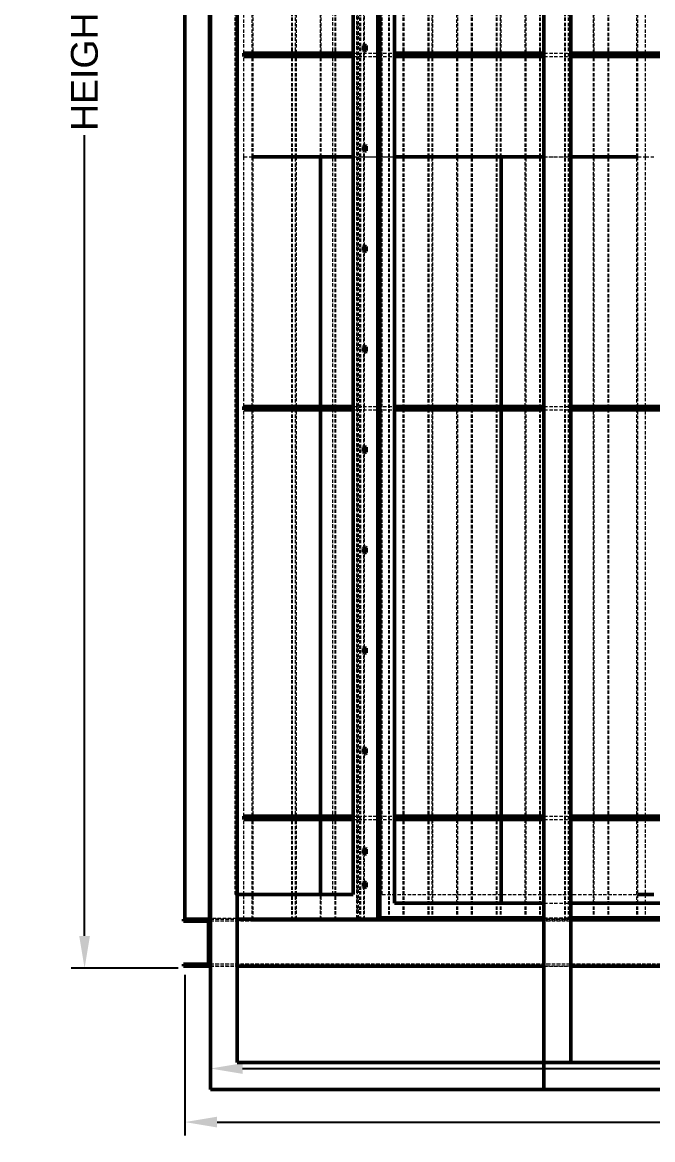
# Model space of a CAD drawing. Header units: millimetres. Extents: x 909 to 14018, y 345 to 10005.
# Drawn here: x 909 to 1851, y 6633 to 8302 of the extents above; entities that cross this region are included whole.
import ezdxf

# ---------------------------------------------------------------- set-up
doc = ezdxf.new("R2010")
doc.units = ezdxf.units.MM
doc.linetypes.add('Hidden', pattern=[15, 5, -3, 5, -2])
for name, color, linetype, lineweight in [('Default', 7, 'Continuous', 50), ('Edges', 7, 'Hidden', 15), ('HiddenEdges', 2, 'Hidden', 15), ('HiddenSilhouettes', 2, 'Hidden', 15), ('HiddenWires', 7, 'Hidden', 15), ('Silhouettes', 7, 'Continuous', 50), ('Wires', 7, 'Hidden', 15)]:
    doc.layers.add(name, color=color, linetype=linetype, lineweight=lineweight)
doc.layers.add('Dimension', color=7, linetype='Continuous', lineweight=50, true_color=0x6495ed)
doc.styles.add('Default', font='arial.ttf')
doc.dimstyles.get("Standard").update_dxf_attribs({"dimtxt": 0.18, "dimasz": 0.18, "dimexe": 0.18, "dimexo": 0.0625, "dimgap": 0.09, "dimtad": 0, "dimtih": 1, "dimtoh": 1, "dimdec": 4, "dimzin": 0, "dimdsep": 46, "dimtxsty": 'Standard', "dimcen": 0.09, "dimadec": 0, "dimazin": 0, "dimtfac": 1, "dimtdec": 4, "dimtofl": 0, "dimtmove": 0, "dimatfit": 3, "dimfxl": 1, "dimtolj": 1, "dimtzin": 0, "dimarcsym": 0})

# ---------------------------------------------------------------- blocks, each defined once
blk = doc.blocks.new('Left')
at = {"layer": 'Edges'}
for points in [[(-1187.5, -83.1, 0), (-1187.5, 523.9, 0)], [(-1121.5, -83.1, 0), (-1121.5, 523.9, 0)], [(-1085.5, -83.1, 0), (-1085.5, 523.9, 0)], [(-917.5, -83.1, 0), (-917.5, 523.9, 0)], [(-881.5, -83.1, 0), (-881.5, 523.9, 0)], [(-815.5, -83.1, 0), (-815.5, 523.9, 0)], [(-779.5, -83.1, 0), (-779.5, 523.9, 0)], [(-677.5, -83.1, 0), (-677.5, 523.9, 0)], [(-611.5, -83.1, 0), (-611.5, 523.9, 0)], [(-1019.5, -80, 0), (-1019.5, -71.2, 0)], [(-1187.5, -238.1, 0), (-1187.5, -88.1, 0)], [(-1121.5, -238.1, 0), (-1121.5, -88.1, 0)], [(-1085.5, -238.1, 0), (-1085.5, -88.1, 0)], [(-917.5, -238.1, 0), (-917.5, -88.1, 0)], [(-881.5, -238.1, 0), (-881.5, -88.1, 0)], [(-815.5, -238.1, 0), (-815.5, -88.1, 0)], [(-779.5, -238.1, 0), (-779.5, -88.1, 0)], [(-677.5, -238.1, 0), (-677.5, -88.1, 0)], [(-611.5, -238.1, 0), (-611.5, -88.1, 0)], [(-1019.5, -230, 0), (-1019.5, -221.2, 0)], [(-1187.5, -611.1, 0), (-1187.5, -238.1, 0)], [(-1121.5, -611.1, 0), (-1121.5, -238.1, 0)], [(-917.5, -611.1, 0), (-917.5, -238.1, 0)], [(-881.5, -611.1, 0), (-881.5, -238.1, 0)], [(-779.5, -611.1, 0), (-779.5, -238.1, 0)], [(-677.5, -611.1, 0), (-677.5, -238.1, 0)], [(-611.5, -611.1, 0), (-611.5, -238.1, 0)], [(-1019.5, -380, 0), (-1019.5, -371.2, 0)], [(-1019.5, -530, 0), (-1019.5, -521.2, 0)], [(-1187.5, -1223.1, 0), (-1187.5, -616.1, 0)], [(-1121.5, -1223.1, 0), (-1121.5, -616.1, 0)], [(-917.5, -1223.1, 0), (-917.5, -616.1, 0)], [(-881.5, -1223.1, 0), (-881.5, -616.1, 0)], [(-779.5, -1223.1, 0), (-779.5, -616.1, 0)], [(-677.5, -1223.1, 0), (-677.5, -616.1, 0)], [(-611.5, -1223.1, 0), (-611.5, -616.1, 0)], [(-1019.5, -680, 0), (-1019.5, -671.2, 0)], [(-1019.5, -830, 0), (-1019.5, -821.2, 0)], [(-1019.5, -980, 0), (-1019.5, -971.2, 0)], [(-1019.5, -1130, 0), (-1019.5, -1121.2, 0)], [(-1187.5, -1340.1, 0), (-1187.5, -1228.1, 0)], [(-1121.5, -1340.1, 0), (-1121.5, -1228.1, 0)], [(-917.5, -1353.1, 0), (-917.5, -1228.1, 0)], [(-881.5, -1353.1, 0), (-881.5, -1228.1, 0)], [(-779.5, -1353.1, 0), (-779.5, -1228.1, 0)], [(-677.5, -1353.1, 0), (-677.5, -1228.1, 0)], [(-611.5, -1353.1, 0), (-611.5, -1228.1, 0)], [(-1019.5, -1280, 0), (-1019.5, -1271.2, 0)], [(-1019.5, -1330, 0), (-1019.5, -1321.2, 0)], [(-1187.5, -1378.1, 0), (-1187.5, -1376.9, 0)], [(-1121.5, -1378.1, 0), (-1121.5, -1376.9, 0)], [(-1019.5, -1378.1, 0), (-1019.5, -1376.9, 0)]]:
    blk.add_polyline3d(points, dxfattribs=at)
at = {"layer": 'HiddenEdges'}
for points in [[(-1286.8, -1375.7, 0), (-1286.8, 1011.9, 0)], [(-1248.8, -1375.7, 0), (-1248.8, 1011.9, 0)], [(-1031.2, -1375.7, 0), (-1031.2, 1011.9, 0)], [(-1028.8, -1375.7, 0), (-1028.8, 1011.9, 0)], [(-1127.3, -238.1, 0), (-1127.3, 901.9, 0)], [(-1063.7, -238.1, 0), (-1063.7, 901.9, 0)], [(-1062.5, -238.1, 0), (-1062.5, 901.9, 0)], [(-1026.5, -238.1, 0), (-1026.5, 901.9, 0)], [(-1025.3, -238.1, 0), (-1025.3, 901.9, 0)], [(-961.7, -238.1, 0), (-961.7, 901.9, 0)], [(-960.5, -238.1, 0), (-960.5, 901.9, 0)], [(-924.5, -238.1, 0), (-924.5, 901.9, 0)], [(-923.3, -238.1, 0), (-923.3, 901.9, 0)], [(-859.7, -238.1, 0), (-859.7, 901.9, 0)], [(-822.5, -238.1, 0), (-822.5, 901.9, 0)], [(-821.3, -238.1, 0), (-821.3, 901.9, 0)], [(-757.7, -238.1, 0), (-757.7, 901.9, 0)], [(-756.5, -238.1, 0), (-756.5, 901.9, 0)], [(-720.5, -238.1, 0), (-720.5, 901.9, 0)], [(-719.3, -238.1, 0), (-719.3, 901.9, 0)], [(-655.7, -238.1, 0), (-655.7, 901.9, 0)], [(-654.5, -238.1, 0), (-654.5, 901.9, 0)], [(-1248.8, -1375.7, 0), (-1248.8, 621.9, 0)], [(-1001.2, -1375.7, 0), (-1001.2, 621.9, 0)], [(-983.5, -238.1, 0), (-983.5, 621.9, 0)], [(-1019.5, -71.2, 0), (-1019.5, 70, 0)], [(-1187.5, -88.1, 0), (-1187.5, -83.1, 0)], [(-1121.5, -88.1, 0), (-1121.5, -83.1, 0)], [(-1085.5, -88.1, 0), (-1085.5, -83.1, 0)], [(-1019.5, -221.2, 0), (-1019.5, -80, 0)], [(-917.5, -88.1, 0), (-917.5, -83.1, 0)], [(-881.5, -88.1, 0), (-881.5, -83.1, 0)], [(-815.5, -88.1, 0), (-815.5, -83.1, 0)], [(-779.5, -88.1, 0), (-779.5, -83.1, 0)], [(-677.5, -88.1, 0), (-677.5, -83.1, 0)], [(-611.5, -88.1, 0), (-611.5, -83.1, 0)], [(-1019.5, -238.1, 0), (-1019.5, -230, 0)], [(-1128.5, -1378.1, 0), (-1128.5, -238.1, 0)], [(-1127.3, -1378.1, 0), (-1127.3, -238.1, 0)], [(-1122.7, -1378.1, 0), (-1122.7, -238.1, 0)], [(-1063.7, -1378.1, 0), (-1063.7, -238.1, 0)], [(-1062.5, -1378.1, 0), (-1062.5, -238.1, 0)], [(-1026.5, -1378.1, 0), (-1026.5, -238.1, 0)], [(-1025.3, -1378.1, 0), (-1025.3, -238.1, 0)], [(-1019.5, -371.2, 0), (-1019.5, -238.1, 0)], [(-983.5, -1378.1, 0), (-983.5, -238.1, 0)], [(-961.7, -1378.1, 0), (-961.7, -238.1, 0)], [(-960.5, -1378.1, 0), (-960.5, -238.1, 0)], [(-924.5, -1378.1, 0), (-924.5, -238.1, 0)], [(-859.7, -1378.1, 0), (-859.7, -238.1, 0)], [(-858.5, -1378.1, 0), (-858.5, -238.1, 0)], [(-822.5, -1378.1, 0), (-822.5, -238.1, 0)], [(-821.3, -1378.1, 0), (-821.3, -238.1, 0)], [(-757.7, -1378.1, 0), (-757.7, -238.1, 0)], [(-756.5, -1378.1, 0), (-756.5, -238.1, 0)], [(-719.3, -1378.1, 0), (-719.3, -238.1, 0)], [(-713.5, -1378.1, 0), (-713.5, -238.1, 0)], [(-655.7, -1378.1, 0), (-655.7, -238.1, 0)], [(-654.5, -1378.1, 0), (-654.5, -238.1, 0)], [(-1019.5, -521.2, 0), (-1019.5, -380, 0)], [(-1019.5, -671.2, 0), (-1019.5, -530, 0)], [(-1187.5, -616.1, 0), (-1187.5, -611.1, 0)], [(-1121.5, -616.1, 0), (-1121.5, -611.1, 0)], [(-917.5, -616.1, 0), (-917.5, -611.1, 0)], [(-881.5, -616.1, 0), (-881.5, -611.1, 0)], [(-779.5, -616.1, 0), (-779.5, -611.1, 0)], [(-677.5, -616.1, 0), (-677.5, -611.1, 0)], [(-611.5, -616.1, 0), (-611.5, -611.1, 0)], [(-1019.5, -821.2, 0), (-1019.5, -680, 0)], [(-1019.5, -971.2, 0), (-1019.5, -830, 0)], [(-1019.5, -1121.2, 0), (-1019.5, -980, 0)], [(-1019.5, -1271.2, 0), (-1019.5, -1130, 0)], [(-1187.5, -1228.1, 0), (-1187.5, -1223.1, 0)], [(-1121.5, -1228.1, 0), (-1121.5, -1223.1, 0)], [(-917.5, -1228.1, 0), (-917.5, -1223.1, 0)], [(-881.5, -1228.1, 0), (-881.5, -1223.1, 0)], [(-779.5, -1228.1, 0), (-779.5, -1223.1, 0)], [(-677.5, -1228.1, 0), (-677.5, -1223.1, 0)], [(-611.5, -1228.1, 0), (-611.5, -1223.1, 0)], [(-1019.5, -1321.2, 0), (-1019.5, -1280, 0)], [(-1019.5, -1376.9, 0), (-1019.5, -1330, 0)], [(-1187.5, -1376.9, 0), (-1187.5, -1340.1, 0)], [(-1121.5, -1376.9, 0), (-1121.5, -1340.1, 0)], [(-1286.8, -1361.9, 0), (-1288, -1361.9, 0)], [(-917.5, -1378.1, 0), (-917.5, -1353.1, 0)], [(-881.5, -1378.1, 0), (-881.5, -1353.1, 0)], [(-779.5, -1378.1, 0), (-779.5, -1353.1, 0)], [(-677.5, -1378.1, 0), (-677.5, -1353.1, 0)], [(-611.5, -1378.1, 0), (-611.5, -1353.1, 0)], [(1290, -1376.9, 0), (-1290, -1376.9, 0)], [(1290, -1379.9, 0), (-1290, -1379.9, 0)], [(-1250, -1375.7, 0), (-1286.8, -1375.7, 0)], [(1253, -1379.9, 0), (-1253, -1379.9, 0)], [(-1001.2, -1375.7, 0), (-1248.8, -1375.7, 0)], [(108.8, -1375.7, 0), (-1028.8, -1375.7, 0)], [(1290, -1443.9, 0), (-1290, -1443.9, 0)], [(1290, -1446.9, 0), (-1290, -1446.9, 0)], [(1253, -1443.9, 0), (-1253, -1443.9, 0)]]:
    blk.add_polyline3d(points, dxfattribs=at)
at = {"layer": 'HiddenSilhouettes'}
for points in [[(-1186.3, -238.1, 0), (-1186.3, 901.9, 0)], [(-1128.5, -238.1, 0), (-1128.5, 901.9, 0)], [(-1122.7, -238.1, 0), (-1122.7, 901.9, 0)], [(-1084.3, -238.1, 0), (-1084.3, 901.9, 0)], [(-1066.8, -1340.1, 0), (-1066.8, 901.9, 0)], [(-1030, -1376.9, 0), (-1030, 901.9, 0)], [(-1020.7, -238.1, 0), (-1020.7, 901.9, 0)], [(-993.2, -1340.1, 0), (-993.2, 901.9, 0)], [(-982.3, -238.1, 0), (-982.3, 901.9, 0)], [(-918.7, -238.1, 0), (-918.7, 901.9, 0)], [(-880.3, -238.1, 0), (-880.3, 901.9, 0)], [(-858.5, -238.1, 0), (-858.5, 901.9, 0)], [(-816.7, -238.1, 0), (-816.7, 901.9, 0)], [(-778.3, -238.1, 0), (-778.3, 901.9, 0)], [(-714.7, -238.1, 0), (-714.7, 901.9, 0)], [(-676.3, -238.1, 0), (-676.3, 901.9, 0)], [(-612.7, -238.1, 0), (-612.7, 901.9, 0)], [(-713.5, -238.1, 0), (-713.5, 868.9, 0)], [(-1213.2, -1340.1, 0), (-1213.2, 586.3, 0)], [(-1185, -88.1, 0), (-1185, -83.1, 0)], [(-1175, -88.1, 0), (-1175, -83.1, 0)], [(-1036.8, -83.1, 0), (-975, -83.1, 0)], [(-751.5, -83.1, 0), (-711.5, -83.1, 0)], [(-625, -88.1, 0), (-625, -83.1, 0)], [(-615, -88.1, 0), (-615, -83.1, 0)], [(-1036.8, -88.1, 0), (-975, -88.1, 0)], [(-751.5, -88.1, 0), (-711.5, -88.1, 0)], [(-1186.3, -1378.1, 0), (-1186.3, -238.1, 0)], [(-1128.5, -238.1, 0), (-1062.5, -238.1, 0)], [(-1127.3, -238.1, 0), (-1121.5, -238.1, 0)], [(-1085.5, -238.1, 0), (-1063.7, -238.1, 0)], [(-1084.3, -1378.1, 0), (-1084.3, -238.1, 0)], [(-1036.8, -238.1, 0), (-1019.5, -238.1, 0)], [(-1026.5, -238.1, 0), (-967.5, -238.1, 0)], [(-1025.3, -238.1, 0), (-967.5, -238.1, 0)], [(-1020.7, -1378.1, 0), (-1020.7, -238.1, 0)], [(-983.5, -238.1, 0), (-975, -238.1, 0)], [(-982.3, -1378.1, 0), (-982.3, -238.1, 0)], [(-924.5, -238.1, 0), (-858.5, -238.1, 0)], [(-923.3, -1378.1, 0), (-923.3, -238.1, 0)], [(-923.3, -238.1, 0), (-917.5, -238.1, 0)], [(-918.7, -1378.1, 0), (-918.7, -238.1, 0)], [(-881.5, -238.1, 0), (-859.7, -238.1, 0)], [(-880.3, -1378.1, 0), (-880.3, -238.1, 0)], [(-822.5, -238.1, 0), (-756.5, -238.1, 0)], [(-821.3, -238.1, 0), (-815.5, -238.1, 0)], [(-816.7, -1378.1, 0), (-816.7, -238.1, 0)], [(-779.5, -238.1, 0), (-757.7, -238.1, 0)], [(-778.3, -1378.1, 0), (-778.3, -238.1, 0)], [(-751.5, -238.1, 0), (-713.5, -238.1, 0)], [(-720.5, -1378.1, 0), (-720.5, -238.1, 0)], [(-720.5, -238.1, 0), (-654.5, -238.1, 0)], [(-719.3, -238.1, 0), (-711.5, -238.1, 0)], [(-714.7, -1378.1, 0), (-714.7, -238.1, 0)], [(-677.5, -238.1, 0), (-655.7, -238.1, 0)], [(-676.3, -1378.1, 0), (-676.3, -238.1, 0)], [(-612.7, -1378.1, 0), (-612.7, -238.1, 0)], [(-1085.5, -616.1, 0), (-1085.5, -611.1, 0)], [(-1036.8, -611.1, 0), (-975, -611.1, 0)], [(-1036.8, -616.1, 0), (-975, -616.1, 0)], [(-815.5, -616.1, 0), (-815.5, -611.1, 0)], [(-751.5, -611.1, 0), (-711.5, -611.1, 0)], [(-751.5, -616.1, 0), (-711.5, -616.1, 0)], [(-1185, -1228.1, 0), (-1185, -1223.1, 0)], [(-1175, -1228.1, 0), (-1175, -1223.1, 0)], [(-1085.5, -1228.1, 0), (-1085.5, -1223.1, 0)], [(-1036.8, -1223.1, 0), (-975, -1223.1, 0)], [(-1036.8, -1228.1, 0), (-975, -1228.1, 0)], [(-815.5, -1228.1, 0), (-815.5, -1223.1, 0)], [(-751.5, -1223.1, 0), (-711.5, -1223.1, 0)], [(-751.5, -1228.1, 0), (-711.5, -1228.1, 0)], [(-625, -1228.1, 0), (-625, -1223.1, 0)], [(-615, -1228.1, 0), (-615, -1223.1, 0)], [(-1213.2, -1340.1, 0), (-1210, -1340.1, 0)], [(-1085.5, -1376.9, 0), (-1085.5, -1340.1, 0)], [(-993.2, -1340.1, 0), (-611.5, -1340.1, 0)], [(-815.5, -1378.1, 0), (-815.5, -1353.1, 0)], [(-751.5, -1353.1, 0), (-711.5, -1353.1, 0)], [(-1250, -1376.9, 0), (-1210, -1376.9, 0)], [(-1128.5, -1378.1, 0), (-1062.5, -1378.1, 0)], [(-1127.3, -1378.1, 0), (-1121.5, -1378.1, 0)], [(-1085.5, -1378.1, 0), (-1063.7, -1378.1, 0)], [(-1048.1, -1376.9, 0), (1048.1, -1376.9, 0)], [(-1026.5, -1378.1, 0), (-967.5, -1378.1, 0)], [(-1025.3, -1378.1, 0), (-1019.5, -1378.1, 0)], [(-1000, -1378.1, 0), (-967.5, -1378.1, 0)], [(-751.5, -1375.1, 0), (-711.5, -1375.1, 0)], [(-751.5, -1378.1, 0), (-711.5, -1378.1, 0)], [(-1250, -1446.9, 0), (-1210, -1446.9, 0)], [(-751.5, -1446.9, 0), (-711.5, -1446.9, 0)]]:
    blk.add_polyline3d(points, dxfattribs=at)
for points in [[(-1250, -1376.9, 0)], [(-1250, -1378.1, 0)], [(-1250, -1446.9, 0)]]:
    blk.add_polyline3d(points, close=True, dxfattribs=at)
at = {"layer": 'HiddenWires'}
for points in [[(-1200, -88.1, 0), (-1200, -83.1, 0)], [(-600, -88.1, 0), (-600, -83.1, 0)], [(-1187.5, -238.1, 0), (-611.5, -238.1, 0)], [(-1200, -616.1, 0), (-1200, -611.1, 0)], [(-600, -616.1, 0), (-600, -611.1, 0)], [(-1200, -1228.1, 0), (-1200, -1223.1, 0)], [(-600, -1228.1, 0), (-600, -1223.1, 0)], [(-1200, -1376.9, 0), (-1200, -1340.1, 0)], [(-600, -1378.1, 0), (-600, -1353.1, 0)], [(-1187.5, -1378.1, 0), (-967.5, -1378.1, 0)]]:
    blk.add_polyline3d(points, dxfattribs=at)
at = {"layer": 'Silhouettes'}
for points in [[(-1021, -78.1), (-1021, -73.1)], [(-1021, -78.1), (-1020.7, -79.1)], [(-1020.7, -72.1), (-1020, -71.4)], [(-1020, -79.8), (-1019, -80.1)], [(-1019, -71.1), (-1018, -71.4)], [(-1019, -80.1), (-1018, -79.8)], [(-1018, -79.8), (-1017.3, -79.1)], [(-1017.3, -72.1), (-1017, -73.1)], [(-1021, -228.1), (-1021, -223.1)], [(-1021, -228.1), (-1020.7, -229.1)], [(-1020.7, -222.1), (-1020, -221.4)], [(-1020, -221.4), (-1019, -221.1)], [(-1020, -229.8), (-1019, -230.1)], [(-1019, -230.1), (-1018, -229.8)], [(-1018, -229.8), (-1017.3, -229.1)], [(-1017.3, -222.1), (-1017, -223.1)], [(-1021, -373.1), (-1020.7, -372.1)], [(-1021, -378.1), (-1021, -373.1)], [(-1021, -378.1), (-1020.7, -379.1)], [(-1020.7, -372.1), (-1020, -371.4)], [(-1020, -379.8), (-1019, -380.1)], [(-1019, -371.1), (-1018, -371.4)], [(-1019, -380.1), (-1018, -379.8)], [(-1018, -379.8), (-1017.3, -379.1)], [(-1017.3, -372.1), (-1017, -373.1)], [(-1021, -528.1), (-1021, -523.1)], [(-1021, -528.1), (-1020.7, -529.1)], [(-1020.7, -522.1), (-1020, -521.4)], [(-1020, -529.8), (-1019, -530.1)], [(-1019, -521.1), (-1018, -521.4)], [(-1019, -530.1), (-1018, -529.8)], [(-1018, -529.8), (-1017.3, -529.1)], [(-1017.3, -522.1), (-1017, -523.1)], [(-1021, -678.1), (-1021, -673.1)], [(-1021, -678.1), (-1020.7, -679.1)], [(-1020.7, -672.1), (-1020, -671.4)], [(-1020, -671.4), (-1019, -671.1)], [(-1020, -679.8), (-1019, -680.1)], [(-1019, -680.1), (-1018, -679.8)], [(-1017.3, -672.1), (-1017, -673.1)], [(-1021, -828.1), (-1021, -823.1)], [(-1021, -828.1), (-1020.7, -829.1)], [(-1020.7, -822.1), (-1020, -821.4)], [(-1019, -830.1), (-1018, -829.8)], [(-1018, -829.8), (-1017.3, -829.1)], [(-1017.3, -822.1), (-1017, -823.1)], [(-1021, -978.1), (-1021, -973.1)], [(-1021, -978.1), (-1020.7, -979.1)], [(-1020.7, -972.1), (-1020, -971.4)], [(-1020, -971.4), (-1019, -971.1)], [(-1020, -979.8), (-1019, -980.1)], [(-1019, -980.1), (-1018, -979.8)], [(-1018, -979.8), (-1017.3, -979.1)], [(-1017.3, -972.1), (-1017, -973.1)], [(-1021, -1128.1), (-1021, -1123.1)], [(-1021, -1128.1), (-1020.7, -1129.1)], [(-1020.7, -1122.1), (-1020, -1121.4)], [(-1020, -1121.4), (-1019, -1121.1)], [(-1019, -1130.1), (-1018, -1129.8)], [(-1018, -1129.8), (-1017.3, -1129.1)], [(-1017.3, -1122.1), (-1017, -1123.1)], [(-1021, -1278.1), (-1021, -1273.1)], [(-1021, -1278.1), (-1020.7, -1279.1)], [(-1020.7, -1272.1), (-1020, -1271.4)], [(-1019, -1271.1), (-1018, -1271.4)], [(-1019, -1280.1), (-1018, -1279.8)], [(-1017.3, -1272.1), (-1017, -1273.1)], [(-1021, -1328.1), (-1021, -1323.1)], [(-1021, -1328.1), (-1020.7, -1329.1)], [(-1020.7, -1322.1), (-1020, -1321.4)], [(-1020, -1321.4), (-1019, -1321.1)], [(-1019, -1321.1), (-1018, -1321.4)], [(-1019, -1330.1), (-1018, -1329.8)], [(-1017.3, -1322.1), (-1017, -1323.1)]]:
    blk.add_lwpolyline(points, dxfattribs=at)
for points in [[(-1288, -1376.9, 0), (-1288, 1013.1, 0)], [(-1251.2, -1378.1, 0), (-1251.2, 1011.9, 0)], [(-1250, -1631.1, 0), (-1250, 868.9, 0)], [(-751.5, -1631.1, 0), (-751.5, 868.9, 0)], [(-1210, -1591.1, 0), (-1210, 828.9, 0)], [(-711.5, -1591.1, 0), (-711.5, 828.9, 0)], [(-1000, -1378.1, 0), (-1000, 621.9, 0)], [(-997, -1375.1, 0), (-997, 618.9, 0)], [(-1036.8, -1340.1, 0), (-1036.8, 586.3, 0)], [(-975, -1353.1, 0), (-975, 596.9, 0)], [(-1200, -83.1, 0), (-1036.8, -83.1, 0)], [(-1200, -88.1, 0), (-1200, -83.1, 0)], [(-1021, -73.1, 0), (-1020.7, -72.1, 0)], [(-1020.7, -79.1, 0), (-1020, -79.8, 0)], [(-1020, -71.4, 0), (-1019, -71.1, 0)], [(-1018, -71.4, 0), (-1017.3, -72.1, 0)], [(-1017.3, -79.1, 0), (-1017, -78.1, 0)], [(-1017, -78.1, 0), (-1017, -73.1, 0)], [(-975, -83.1, 0), (-751.5, -83.1, 0)], [(-711.5, -83.1, 0), (-600, -83.1, 0)], [(-600, -83.1, 0), (-285.5, -83.1, 0)], [(-600, -88.1, 0), (-600, -83.1, 0)], [(-1200, -88.1, 0), (-1036.8, -88.1, 0)], [(-975, -88.1, 0), (-751.5, -88.1, 0)], [(-711.5, -88.1, 0), (-600, -88.1, 0)], [(-600, -88.1, 0), (-285.5, -88.1, 0)], [(-1021, -223.1, 0), (-1020.7, -222.1, 0)], [(-1020.7, -229.1, 0), (-1020, -229.8, 0)], [(-1019, -221.1, 0), (-1018, -221.4, 0)], [(-1018, -221.4, 0), (-1017.3, -222.1, 0)], [(-1017.3, -229.1, 0), (-1017, -228.1, 0)], [(-1017, -228.1, 0), (-1017, -223.1, 0)], [(-1187.5, -238.1, 0), (-1121.5, -238.1, 0)], [(-1121.5, -238.1, 0), (-1085.5, -238.1, 0)], [(-1085.5, -238.1, 0), (-1036.8, -238.1, 0)], [(-1085.5, -611.1, 0), (-1085.5, -238.1, 0)], [(-975, -238.1, 0), (-917.5, -238.1, 0)], [(-917.5, -238.1, 0), (-881.5, -238.1, 0)], [(-881.5, -238.1, 0), (-815.5, -238.1, 0)], [(-815.5, -611.1, 0), (-815.5, -238.1, 0)], [(-815.5, -238.1, 0), (-779.5, -238.1, 0)], [(-779.5, -238.1, 0), (-751.5, -238.1, 0)], [(-711.5, -238.1, 0), (-677.5, -238.1, 0)], [(-677.5, -238.1, 0), (-611.5, -238.1, 0)], [(-1020.7, -379.1, 0), (-1020, -379.8, 0)], [(-1020, -371.4, 0), (-1019, -371.1, 0)], [(-1018, -371.4, 0), (-1017.3, -372.1, 0)], [(-1017.3, -379.1, 0), (-1017, -378.1, 0)], [(-1017, -378.1, 0), (-1017, -373.1, 0)], [(-1021, -523.1, 0), (-1020.7, -522.1, 0)], [(-1020.7, -529.1, 0), (-1020, -529.8, 0)], [(-1020, -521.4, 0), (-1019, -521.1, 0)], [(-1018, -521.4, 0), (-1017.3, -522.1, 0)], [(-1017.3, -529.1, 0), (-1017, -528.1, 0)], [(-1017, -528.1, 0), (-1017, -523.1, 0)], [(-1200, -611.1, 0), (-1036.8, -611.1, 0)], [(-1200, -616.1, 0), (-1200, -611.1, 0)], [(-1200, -616.1, 0), (-1036.8, -616.1, 0)], [(-1085.5, -1223.1, 0), (-1085.5, -616.1, 0)], [(-975, -611.1, 0), (-751.5, -611.1, 0)], [(-975, -616.1, 0), (-751.5, -616.1, 0)], [(-815.5, -1223.1, 0), (-815.5, -616.1, 0)], [(-711.5, -611.1, 0), (-600, -611.1, 0)], [(-711.5, -616.1, 0), (-600, -616.1, 0)], [(-600, -611.1, 0), (-285.5, -611.1, 0)], [(-600, -616.1, 0), (-600, -611.1, 0)], [(-600, -616.1, 0), (-285.5, -616.1, 0)], [(-1021, -673.1, 0), (-1020.7, -672.1, 0)], [(-1020.7, -679.1, 0), (-1020, -679.8, 0)], [(-1019, -671.1, 0), (-1018, -671.4, 0)], [(-1018, -671.4, 0), (-1017.3, -672.1, 0)], [(-1018, -679.8, 0), (-1017.3, -679.1, 0)], [(-1017.3, -679.1, 0), (-1017, -678.1, 0)], [(-1017, -678.1, 0), (-1017, -673.1, 0)], [(-1021, -823.1, 0), (-1020.7, -822.1, 0)], [(-1020.7, -829.1, 0), (-1020, -829.8, 0)], [(-1020, -821.4, 0), (-1019, -821.1, 0)], [(-1020, -829.8, 0), (-1019, -830.1, 0)], [(-1019, -821.1, 0), (-1018, -821.4, 0)], [(-1018, -821.4, 0), (-1017.3, -822.1, 0)], [(-1017.3, -829.1, 0), (-1017, -828.1, 0)], [(-1017, -828.1, 0), (-1017, -823.1, 0)], [(-1021, -973.1, 0), (-1020.7, -972.1, 0)], [(-1020.7, -979.1, 0), (-1020, -979.8, 0)], [(-1019, -971.1, 0), (-1018, -971.4, 0)], [(-1018, -971.4, 0), (-1017.3, -972.1, 0)], [(-1017.3, -979.1, 0), (-1017, -978.1, 0)], [(-1017, -978.1, 0), (-1017, -973.1, 0)], [(-1021, -1123.1, 0), (-1020.7, -1122.1, 0)], [(-1020.7, -1129.1, 0), (-1020, -1129.8, 0)], [(-1020, -1129.8, 0), (-1019, -1130.1, 0)], [(-1019, -1121.1, 0), (-1018, -1121.4, 0)], [(-1018, -1121.4, 0), (-1017.3, -1122.1, 0)], [(-1017.3, -1129.1, 0), (-1017, -1128.1, 0)], [(-1017, -1128.1, 0), (-1017, -1123.1, 0)], [(-1200, -1223.1, 0), (-1036.8, -1223.1, 0)], [(-1200, -1228.1, 0), (-1200, -1223.1, 0)], [(-1200, -1228.1, 0), (-1036.8, -1228.1, 0)], [(-1085.5, -1340.1, 0), (-1085.5, -1228.1, 0)], [(-975, -1223.1, 0), (-751.5, -1223.1, 0)], [(-975, -1228.1, 0), (-751.5, -1228.1, 0)], [(-815.5, -1353.1, 0), (-815.5, -1228.1, 0)], [(-711.5, -1223.1, 0), (-600, -1223.1, 0)], [(-711.5, -1228.1, 0), (-600, -1228.1, 0)], [(-600, -1223.1, 0), (-285.5, -1223.1, 0)], [(-600, -1228.1, 0), (-600, -1223.1, 0)], [(-600, -1228.1, 0), (-285.5, -1228.1, 0)], [(-1021, -1273.1, 0), (-1020.7, -1272.1, 0)], [(-1020.7, -1279.1, 0), (-1020, -1279.8, 0)], [(-1020, -1271.4, 0), (-1019, -1271.1, 0)], [(-1020, -1279.8, 0), (-1019, -1280.1, 0)], [(-1018, -1271.4, 0), (-1017.3, -1272.1, 0)], [(-1018, -1279.8, 0), (-1017.3, -1279.1, 0)], [(-1017.3, -1279.1, 0), (-1017, -1278.1, 0)], [(-1017, -1278.1, 0), (-1017, -1273.1, 0)], [(-1021, -1323.1, 0), (-1020.7, -1322.1, 0)], [(-1020.7, -1329.1, 0), (-1020, -1329.8, 0)], [(-1020, -1329.8, 0), (-1019, -1330.1, 0)], [(-1018, -1321.4, 0), (-1017.3, -1322.1, 0)], [(-1018, -1329.8, 0), (-1017.3, -1329.1, 0)], [(-1017.3, -1329.1, 0), (-1017, -1328.1, 0)], [(-1017, -1328.1, 0), (-1017, -1323.1, 0)], [(-1210, -1340.1, 0), (-1036.8, -1340.1, 0)], [(-611.5, -1340.1, 0), (-587.5, -1340.1, 0)], [(-975, -1353.1, 0), (-751.5, -1353.1, 0)], [(-711.5, -1353.1, 0), (-285.5, -1353.1, 0)], [(-1290, -1376.9, 0), (-1250, -1376.9, 0)], [(-1290, -1379.9, 0), (-1290, -1376.9, 0)], [(-1290, -1379.9, 0), (-1253, -1379.9, 0)], [(-1253, -1443.9, 0), (-1253, -1379.9, 0)], [(-1251.2, -1378.1, 0), (-1250, -1378.1, 0)], [(-1210, -1376.9, 0), (-1000, -1376.9, 0)], [(-1187.5, -1378.1, 0), (-1121.5, -1378.1, 0)], [(-1121.5, -1378.1, 0), (-1085.5, -1378.1, 0)], [(-1085.5, -1378.1, 0), (-1085.5, -1376.9, 0)], [(-1085.5, -1378.1, 0), (-1019.5, -1378.1, 0)], [(-1019.5, -1378.1, 0), (-1000, -1378.1, 0)], [(-1000, -1378.1, 0), (-751.5, -1378.1, 0)], [(-997, -1375.1, 0), (-751.5, -1375.1, 0)], [(-711.5, -1375.1, 0), (-285.5, -1375.1, 0)], [(-711.5, -1378.1, 0), (-285.5, -1378.1, 0)], [(-1290, -1446.9, 0), (-1290, -1443.9, 0)], [(-1290, -1443.9, 0), (-1253, -1443.9, 0)], [(-1290, -1446.9, 0), (-1250, -1446.9, 0)], [(-1210, -1446.9, 0), (-751.5, -1446.9, 0)], [(-711.5, -1446.9, 0), (-285.5, -1446.9, 0)], [(-1210, -1591.1, 0), (-322.5, -1591.1, 0)], [(-1250, -1631.1, 0), (-322.5, -1631.1, 0)]]:
    blk.add_polyline3d(points, dxfattribs=at)
for points in [[(-1185, -83.1, 0)], [(-1175, -83.1, 0)], [(-625, -83.1, 0)], [(-615, -83.1, 0)], [(-1185, -1223.1, 0)], [(-1175, -1223.1, 0)], [(-625, -1223.1, 0)], [(-615, -1223.1, 0)]]:
    blk.add_polyline3d(points, close=True, dxfattribs=at)
at = {"layer": 'Wires'}
for points in [[(-1200, -83.1, 0), (-1200, 523.9, 0)], [(-600, -83.1, 0), (-600, 523.9, 0)], [(-1200, -238.1, 0), (-1200, -88.1, 0)], [(-600, -238.1, 0), (-600, -88.1, 0)], [(-1200, -611.1, 0), (-1200, -238.1, 0)], [(-1200, -238.1, 0), (-1187.5, -238.1, 0)], [(-611.5, -238.1, 0), (-600, -238.1, 0)], [(-600, -611.1, 0), (-600, -238.1, 0)], [(-600, -238.1, 0), (-587.5, -238.1, 0)], [(-1200, -1223.1, 0), (-1200, -616.1, 0)], [(-600, -1223.1, 0), (-600, -616.1, 0)], [(-1200, -1340.1, 0), (-1200, -1228.1, 0)], [(-600, -1353.1, 0), (-600, -1228.1, 0)], [(-1200, -1378.1, 0), (-1200, -1376.9, 0)], [(-1200, -1378.1, 0), (-1187.5, -1378.1, 0)]]:
    blk.add_polyline3d(points, dxfattribs=at)
blk = doc.blocks.new('*D13')
at = {"layer": 'Defpoints', "color": 0}
for p in [(1189.8, 6889), (3689.8, 6889), (3689.8, 6739)]:
    blk.add_point(p, dxfattribs=at)
at = {"layer": 'Dimension', "color": 0, "lineweight": -2}
for p, q in [((1189.8, 6879), (1189.8, 6719)), ((3689.8, 6879), (3689.8, 6719)), ((1237.8, 6739), (2246, 6739)), ((3641.8, 6739), (2633.7, 6739))]:
    blk.add_line(p, q, dxfattribs=at)
at = {"layer": 'Dimension', "color": 0}
for points in [[(1237.8, 6747), (1237.8, 6731), (1189.8, 6739)], [(3641.8, 6731), (3641.8, 6747), (3689.8, 6739)]]:
    blk.add_solid(points, dxfattribs=at)
at = {"layer": 'Dimension', "color": 0, "insert": (2439.8, 6739), "char_height": 40, "attachment_point": 5, "style": 'Default'}
blk.add_mtext('\\A1;WIDTH = 2500', dxfattribs=at)
blk = doc.blocks.new('*D14')
at = {"layer": 'Defpoints', "color": 0}
for p in [(1151.8, 6889), (3727.8, 6889), (3727.8, 6659)]:
    blk.add_point(p, dxfattribs=at)
at = {"layer": 'Dimension', "color": 0, "lineweight": -2}
for p, q in [((1151.8, 6879), (1151.8, 6639)), ((3727.8, 6879), (3727.8, 6639)), ((1199.8, 6659), (2369.8, 6659)), ((3679.8, 6659), (2509.9, 6659))]:
    blk.add_line(p, q, dxfattribs=at)
at = {"layer": 'Dimension', "color": 0}
for points in [[(1199.8, 6667), (1199.8, 6651), (1151.8, 6659)], [(3679.8, 6651), (3679.8, 6667), (3727.8, 6659)]]:
    blk.add_solid(points, dxfattribs=at)
at = {"layer": 'Dimension', "color": 0, "insert": (2439.8, 6659), "char_height": 40, "attachment_point": 5, "style": 'Default'}
blk.add_mtext('\\A1;2576', dxfattribs=at)
blk = doc.blocks.new('*D15')
at = {"layer": 'Defpoints', "color": 0}
for p in [(1001.8, 9789), (1151.8, 9789), (1151.8, 6889)]:
    blk.add_point(p, dxfattribs=at)
at = {"layer": 'Dimension', "color": 0, "lineweight": -2}
for p, q in [((1141.8, 9789), (981.8, 9789)), ((1001.8, 9741), (1001.8, 8545)), ((1001.8, 6937), (1001.8, 8133)), ((1141.8, 6889), (981.8, 6889))]:
    blk.add_line(p, q, dxfattribs=at)
at = {"layer": 'Dimension', "color": 0}
for points in [[(1009.8, 9741), (993.8, 9741), (1001.8, 9789)], [(993.8, 6937), (1009.8, 6937), (1001.8, 6889)]]:
    blk.add_solid(points, dxfattribs=at)
at = {"layer": 'Dimension', "color": 0, "insert": (1001.8, 8339), "char_height": 40, "attachment_point": 5, "rotation": 90, "style": 'Default'}
blk.add_mtext('\\A1;HEIGHT = 2900', dxfattribs=at)

msp = doc.modelspace()

# ---------------------------------------------------------------- block references
at = {"layer": 'Default'}
msp.add_blockref('Left', (2439.8333, 8339), dxfattribs=at)

# ---------------------------------------------------------------- dimensions: what is measured, and where the dimension line sits
at = {"layer": 'Dimension'}
dim = msp.add_linear_dim(base=(1001.8333, 9789), p1=(1151.8333, 6889), p2=(1151.8333, 9789), angle=90, text='HEIGHT = <>', dimstyle='Standard', override={"dimscale": 1, "dimtxt": 40, "dimasz": 48, "dimexe": 20, "dimexo": 10, "dimgap": 10, "dimtad": 0, "dimjust": 0, "dimtih": 0, "dimtoh": 0, "dimdec": 3, "dimlfac": 1, "dimzin": 8, "dimlunit": 2, "dimpost": '', "dimtxsty": 'Default', "dimsah": 0, "dimse1": 0, "dimse2": 0, "dimclrt": 0, "dimtol": 0, "dimlim": 0, "dimtp": 0, "dimtm": 0, "dimtfac": 1, "dimtdec": 3, "dimtix": 0, "dimtzin": 8}, dxfattribs=at)
dim.commit()
dim.dimension.update_dxf_attribs({"geometry": '*D15', "text_midpoint": (1001.8333, 8339), "dimtype": 160})
dim = msp.add_linear_dim(base=(3727.8333, 6659), p1=(1151.8333, 6889), p2=(3727.8333, 6889), dimstyle='Standard', override={"dimscale": 1, "dimtxt": 40, "dimasz": 48, "dimexe": 20, "dimexo": 10, "dimgap": 10, "dimtad": 0, "dimjust": 0, "dimtih": 0, "dimtoh": 0, "dimdec": 3, "dimlfac": 1, "dimzin": 8, "dimlunit": 2, "dimpost": '', "dimtxsty": 'Default', "dimsah": 0, "dimse1": 0, "dimse2": 0, "dimclrt": 0, "dimtol": 0, "dimlim": 0, "dimtp": 0, "dimtm": 0, "dimtfac": 1, "dimtdec": 3, "dimtix": 0, "dimtzin": 8}, dxfattribs=at)
dim.commit()
dim.dimension.update_dxf_attribs({"geometry": '*D14', "text_midpoint": (2439.8333, 6659), "dimtype": 160})
dim = msp.add_linear_dim(base=(3689.8333, 6739), p1=(1189.8333, 6889), p2=(3689.8333, 6889), text='WIDTH = <>', dimstyle='Standard', override={"dimscale": 1, "dimtxt": 40, "dimasz": 48, "dimexe": 20, "dimexo": 10, "dimgap": 10, "dimtad": 0, "dimjust": 0, "dimtih": 0, "dimtoh": 0, "dimdec": 3, "dimlfac": 1, "dimzin": 8, "dimlunit": 2, "dimpost": '', "dimtxsty": 'Default', "dimsah": 0, "dimse1": 0, "dimse2": 0, "dimclrt": 0, "dimtol": 0, "dimlim": 0, "dimtp": 0, "dimtm": 0, "dimtfac": 1, "dimtdec": 3, "dimtix": 0, "dimtzin": 8}, dxfattribs=at)
dim.commit()
dim.dimension.update_dxf_attribs({"geometry": '*D13', "text_midpoint": (2439.8333, 6739), "dimtype": 160})

doc.saveas('drawing.dxf')
